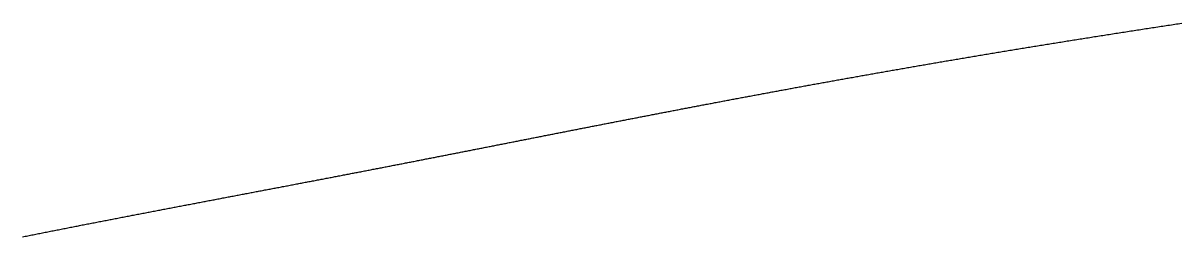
# Model space of a CAD drawing. Header units: millimetres. Extents: x 88 to 97873, y 32 to 55088.
# Drawn here: x 48000.33 to 48008.94, y 5244.37 to 5245.96 of the extents above; entities that cross this region are included whole.
import ezdxf

# ---------------------------------------------------------------- set-up
doc = ezdxf.new("R2010")
doc.units = ezdxf.units.MM
doc.header["$LTSCALE"] = 0.3

msp = doc.modelspace()

# ---------------------------------------------------------------- linework, layer by layer
for p, q in [((48008.6311, 5245.9079), (48008.6436, 5245.9098)), ((48008.6436, 5245.9098), (48008.6561, 5245.9117)), ((48008.6561, 5245.9117), (48008.6686, 5245.9136)), ((48008.6686, 5245.9136), (48008.6811, 5245.9156)), ((48008.6811, 5245.9156), (48008.6937, 5245.9175)), ((48008.6937, 5245.9175), (48008.7062, 5245.9194)), ((48008.7062, 5245.9194), (48008.7188, 5245.9213)), ((48008.7188, 5245.9213), (48008.7314, 5245.9233)), ((48008.7314, 5245.9233), (48008.744, 5245.9252)), ((48008.744, 5245.9252), (48008.7566, 5245.9271)), ((48008.7566, 5245.9271), (48008.7693, 5245.929)), ((48008.7693, 5245.929), (48008.7819, 5245.931)), ((48008.7819, 5245.931), (48008.7946, 5245.9329)), ((48008.7946, 5245.9329), (48008.8073, 5245.9348)), ((48008.8073, 5245.9348), (48008.82, 5245.9368)), ((48008.82, 5245.9368), (48008.8327, 5245.9387)), ((48008.8327, 5245.9387), (48008.8455, 5245.9406)), ((48008.8455, 5245.9406), (48008.8582, 5245.9426)), ((48008.8582, 5245.9426), (48008.871, 5245.9445)), ((48008.871, 5245.9445), (48008.8838, 5245.9464)), ((48008.8838, 5245.9464), (48008.8966, 5245.9484)), ((48008.8966, 5245.9484), (48008.9094, 5245.9503)), ((48008.9094, 5245.9503), (48008.9222, 5245.9522)), ((48008.9222, 5245.9522), (48008.9351, 5245.9542)), ((48008.9351, 5245.9542), (48008.948, 5245.9561)), ((48008.0737, 5245.8204), (48008.0855, 5245.8223)), ((48008.0855, 5245.8223), (48008.0973, 5245.8242)), ((48008.0973, 5245.8242), (48008.1091, 5245.8261)), ((48008.1091, 5245.8261), (48008.1209, 5245.828)), ((48008.1209, 5245.828), (48008.1327, 5245.8298)), ((48008.1327, 5245.8298), (48008.1446, 5245.8317)), ((48008.1446, 5245.8317), (48008.1565, 5245.8336)), ((48008.1565, 5245.8336), (48008.1684, 5245.8355)), ((48008.1684, 5245.8355), (48008.1803, 5245.8374)), ((48008.1803, 5245.8374), (48008.1922, 5245.8393)), ((48008.1922, 5245.8393), (48008.2041, 5245.8412)), ((48008.2041, 5245.8412), (48008.216, 5245.8431)), ((48008.216, 5245.8431), (48008.228, 5245.845)), ((48008.228, 5245.845), (48008.24, 5245.8469)), ((48008.24, 5245.8469), (48008.252, 5245.8487)), ((48008.252, 5245.8487), (48008.264, 5245.8506)), ((48008.264, 5245.8506), (48008.276, 5245.8525)), ((48008.276, 5245.8525), (48008.288, 5245.8544)), ((48008.288, 5245.8544), (48008.3001, 5245.8563)), ((48008.3001, 5245.8563), (48008.3121, 5245.8582)), ((48008.3121, 5245.8582), (48008.3242, 5245.8601)), ((48008.3242, 5245.8601), (48008.3363, 5245.862)), ((48008.3363, 5245.862), (48008.3484, 5245.8639)), ((48008.3484, 5245.8639), (48008.3605, 5245.8658)), ((48008.3605, 5245.8658), (48008.3727, 5245.8677)), ((48008.3727, 5245.8677), (48008.3848, 5245.8696)), ((48008.3848, 5245.8696), (48008.397, 5245.8715)), ((48008.397, 5245.8715), (48008.4092, 5245.8734)), ((48008.4092, 5245.8734), (48008.4214, 5245.8753)), ((48008.4214, 5245.8753), (48008.4336, 5245.8773)), ((48008.4336, 5245.8773), (48008.4458, 5245.8792)), ((48008.4458, 5245.8792), (48008.4581, 5245.8811)), ((48008.4581, 5245.8811), (48008.4703, 5245.883)), ((48008.4703, 5245.883), (48008.4826, 5245.8849)), ((48008.4826, 5245.8849), (48008.4949, 5245.8868)), ((48008.4949, 5245.8868), (48008.5072, 5245.8887)), ((48008.5072, 5245.8887), (48008.5195, 5245.8906)), ((48008.5195, 5245.8906), (48008.5319, 5245.8925)), ((48008.5319, 5245.8925), (48008.5442, 5245.8944)), ((48008.5442, 5245.8944), (48008.5566, 5245.8964)), ((48008.5566, 5245.8964), (48008.569, 5245.8983)), ((48008.569, 5245.8983), (48008.5814, 5245.9002)), ((48008.5814, 5245.9002), (48008.5938, 5245.9021)), ((48008.5938, 5245.9021), (48008.6062, 5245.904)), ((48008.6062, 5245.904), (48008.6187, 5245.9059)), ((48008.6187, 5245.9059), (48008.6311, 5245.9079)), ((48007.5465, 5245.7346), (48007.5577, 5245.7364)), ((48007.5577, 5245.7364), (48007.5688, 5245.7383)), ((48007.5688, 5245.7383), (48007.58, 5245.7401)), ((48007.58, 5245.7401), (48007.5912, 5245.742)), ((48007.5912, 5245.742), (48007.6024, 5245.7438)), ((48007.6024, 5245.7438), (48007.6137, 5245.7457)), ((48007.6137, 5245.7457), (48007.6249, 5245.7475)), ((48007.6249, 5245.7475), (48007.6362, 5245.7494)), ((48007.6362, 5245.7494), (48007.6474, 5245.7512)), ((48007.6474, 5245.7512), (48007.6587, 5245.7531)), ((48007.6587, 5245.7531), (48007.67, 5245.755)), ((48007.67, 5245.755), (48007.6813, 5245.7568)), ((48007.6813, 5245.7568), (48007.6926, 5245.7587)), ((48007.6926, 5245.7587), (48007.7039, 5245.7605)), ((48007.7039, 5245.7605), (48007.7153, 5245.7624)), ((48007.7153, 5245.7624), (48007.7266, 5245.7643)), ((48007.7266, 5245.7643), (48007.738, 5245.7661)), ((48007.738, 5245.7661), (48007.7494, 5245.768)), ((48007.7494, 5245.768), (48007.7608, 5245.7698)), ((48007.7608, 5245.7698), (48007.7722, 5245.7717)), ((48007.7722, 5245.7717), (48007.7836, 5245.7736)), ((48007.7836, 5245.7736), (48007.7951, 5245.7754)), ((48007.7951, 5245.7754), (48007.8065, 5245.7773)), ((48007.8065, 5245.7773), (48007.818, 5245.7792)), ((48007.818, 5245.7792), (48007.8295, 5245.781)), ((48007.8295, 5245.781), (48007.8409, 5245.7829)), ((48007.8409, 5245.7829), (48007.8525, 5245.7848)), ((48007.8525, 5245.7848), (48007.864, 5245.7866)), ((48007.864, 5245.7866), (48007.8755, 5245.7885)), ((48007.8755, 5245.7885), (48007.8871, 5245.7904)), ((48007.8871, 5245.7904), (48007.8986, 5245.7923)), ((48007.8986, 5245.7923), (48007.9102, 5245.7941)), ((48007.9102, 5245.7941), (48007.9218, 5245.796)), ((48007.9218, 5245.796), (48007.9334, 5245.7979)), ((48007.9334, 5245.7979), (48007.945, 5245.7997)), ((48007.945, 5245.7997), (48007.9566, 5245.8016)), ((48007.9566, 5245.8016), (48007.9683, 5245.8035)), ((48007.9683, 5245.8035), (48007.9799, 5245.8054)), ((48007.9799, 5245.8054), (48007.9916, 5245.8073)), ((48007.9916, 5245.8073), (48008.0033, 5245.8091)), ((48008.0033, 5245.8091), (48008.015, 5245.811)), ((48008.015, 5245.811), (48008.0267, 5245.8129)), ((48008.0267, 5245.8129), (48008.0384, 5245.8148)), ((48008.0384, 5245.8148), (48008.0502, 5245.8166)), ((48008.0502, 5245.8166), (48008.0619, 5245.8185)), ((48008.0619, 5245.8185), (48008.0737, 5245.8204)), ((48007.0356, 5245.6483), (48007.0462, 5245.6502)), ((48007.0462, 5245.6502), (48007.0568, 5245.652)), ((48007.0568, 5245.652), (48007.0675, 5245.6538)), ((48007.0675, 5245.6538), (48007.0781, 5245.6556)), ((48007.0781, 5245.6556), (48007.0887, 5245.6574)), ((48007.0887, 5245.6574), (48007.0994, 5245.6593)), ((48007.0994, 5245.6593), (48007.1101, 5245.6611)), ((48007.1101, 5245.6611), (48007.1208, 5245.6629)), ((48007.1208, 5245.6629), (48007.1314, 5245.6647)), ((48007.1314, 5245.6647), (48007.1421, 5245.6666)), ((48007.1421, 5245.6666), (48007.1529, 5245.6684)), ((48007.1529, 5245.6684), (48007.1636, 5245.6702)), ((48007.1636, 5245.6702), (48007.1743, 5245.672)), ((48007.1743, 5245.672), (48007.1851, 5245.6739)), ((48007.1851, 5245.6739), (48007.1958, 5245.6757)), ((48007.1958, 5245.6757), (48007.2066, 5245.6775)), ((48007.2066, 5245.6775), (48007.2174, 5245.6794)), ((48007.2174, 5245.6794), (48007.2282, 5245.6812)), ((48007.2282, 5245.6812), (48007.239, 5245.683)), ((48007.239, 5245.683), (48007.2498, 5245.6849)), ((48007.2498, 5245.6849), (48007.2606, 5245.6867)), ((48007.2606, 5245.6867), (48007.2715, 5245.6885)), ((48007.2715, 5245.6885), (48007.2823, 5245.6904)), ((48007.2823, 5245.6904), (48007.2932, 5245.6922)), ((48007.2932, 5245.6922), (48007.3041, 5245.694)), ((48007.3041, 5245.694), (48007.315, 5245.6959)), ((48007.315, 5245.6959), (48007.3259, 5245.6977)), ((48007.3259, 5245.6977), (48007.3368, 5245.6995)), ((48007.3368, 5245.6995), (48007.3477, 5245.7014)), ((48007.3477, 5245.7014), (48007.3587, 5245.7032)), ((48007.3587, 5245.7032), (48007.3696, 5245.7051)), ((48007.3696, 5245.7051), (48007.3806, 5245.7069)), ((48007.3806, 5245.7069), (48007.3915, 5245.7087)), ((48007.3915, 5245.7087), (48007.4025, 5245.7106)), ((48007.4025, 5245.7106), (48007.4135, 5245.7124)), ((48007.4135, 5245.7124), (48007.4245, 5245.7143)), ((48007.4245, 5245.7143), (48007.4356, 5245.7161)), ((48007.4356, 5245.7161), (48007.4466, 5245.7179)), ((48007.4466, 5245.7179), (48007.4577, 5245.7198)), ((48007.4577, 5245.7198), (48007.4687, 5245.7216)), ((48007.4687, 5245.7216), (48007.4798, 5245.7235)), ((48007.4798, 5245.7235), (48007.4909, 5245.7253)), ((48007.4909, 5245.7253), (48007.502, 5245.7272)), ((48007.502, 5245.7272), (48007.5131, 5245.729)), ((48007.5131, 5245.729), (48007.5242, 5245.7309)), ((48007.5242, 5245.7309), (48007.5353, 5245.7327)), ((48007.5353, 5245.7327), (48007.5465, 5245.7346)), ((48006.5493, 5245.5634), (48006.5594, 5245.5652)), ((48006.5594, 5245.5652), (48006.5695, 5245.567)), ((48006.5695, 5245.567), (48006.5797, 5245.5688)), ((48006.5797, 5245.5688), (48006.5898, 5245.5706)), ((48006.5898, 5245.5706), (48006.6, 5245.5724)), ((48006.6, 5245.5724), (48006.6101, 5245.5742)), ((48006.6101, 5245.5742), (48006.6203, 5245.576)), ((48006.6203, 5245.576), (48006.6305, 5245.5778)), ((48006.6305, 5245.5778), (48006.6407, 5245.5796)), ((48006.6407, 5245.5796), (48006.6509, 5245.5814)), ((48006.6509, 5245.5814), (48006.6611, 5245.5832)), ((48006.6611, 5245.5832), (48006.6713, 5245.585)), ((48006.6713, 5245.585), (48006.6816, 5245.5868)), ((48006.6816, 5245.5868), (48006.6918, 5245.5886)), ((48006.6918, 5245.5886), (48006.7021, 5245.5904)), ((48006.7021, 5245.5904), (48006.7123, 5245.5922)), ((48006.7123, 5245.5922), (48006.7226, 5245.594)), ((48006.7226, 5245.594), (48006.7329, 5245.5958)), ((48006.7329, 5245.5958), (48006.7432, 5245.5976)), ((48006.7432, 5245.5976), (48006.7535, 5245.5994)), ((48006.7535, 5245.5994), (48006.7638, 5245.6012)), ((48006.7638, 5245.6012), (48006.7741, 5245.603)), ((48006.7741, 5245.603), (48006.7844, 5245.6048)), ((48006.7844, 5245.6048), (48006.7948, 5245.6066)), ((48006.7948, 5245.6066), (48006.8051, 5245.6084)), ((48006.8051, 5245.6084), (48006.8155, 5245.6102)), ((48006.8155, 5245.6102), (48006.8259, 5245.612)), ((48006.8259, 5245.612), (48006.8363, 5245.6138)), ((48006.8363, 5245.6138), (48006.8467, 5245.6157)), ((48006.8467, 5245.6157), (48006.8571, 5245.6175)), ((48006.8571, 5245.6175), (48006.8675, 5245.6193)), ((48006.8675, 5245.6193), (48006.8779, 5245.6211)), ((48006.8779, 5245.6211), (48006.8884, 5245.6229)), ((48006.8884, 5245.6229), (48006.8988, 5245.6247)), ((48006.8988, 5245.6247), (48006.9093, 5245.6265)), ((48006.9093, 5245.6265), (48006.9197, 5245.6283)), ((48006.9197, 5245.6283), (48006.9302, 5245.6302)), ((48006.9302, 5245.6302), (48006.9407, 5245.632)), ((48006.9407, 5245.632), (48006.9512, 5245.6338)), ((48006.9512, 5245.6338), (48006.9617, 5245.6356)), ((48006.9617, 5245.6356), (48006.9723, 5245.6374)), ((48006.9723, 5245.6374), (48006.9828, 5245.6392)), ((48006.9828, 5245.6392), (48006.9933, 5245.6411)), ((48006.9933, 5245.6411), (48007.0039, 5245.6429)), ((48007.0039, 5245.6429), (48007.0145, 5245.6447)), ((48007.0145, 5245.6447), (48007.025, 5245.6465)), ((48007.025, 5245.6465), (48007.0356, 5245.6483)), ((48006.0645, 5245.476), (48006.0742, 5245.4778)), ((48006.0742, 5245.4778), (48006.0839, 5245.4795)), ((48006.0839, 5245.4795), (48006.0936, 5245.4813)), ((48006.0936, 5245.4813), (48006.1034, 5245.4831)), ((48006.1034, 5245.4831), (48006.1131, 5245.4848)), ((48006.1131, 5245.4848), (48006.1228, 5245.4866)), ((48006.1228, 5245.4866), (48006.1325, 5245.4884)), ((48006.1325, 5245.4884), (48006.1423, 5245.4902)), ((48006.1423, 5245.4902), (48006.1521, 5245.492)), ((48006.1521, 5245.492), (48006.1618, 5245.4937)), ((48006.1618, 5245.4937), (48006.1716, 5245.4955)), ((48006.1716, 5245.4955), (48006.1814, 5245.4973)), ((48006.1814, 5245.4973), (48006.1912, 5245.4991)), ((48006.1912, 5245.4991), (48006.201, 5245.5008)), ((48006.201, 5245.5008), (48006.2108, 5245.5026)), ((48006.2108, 5245.5026), (48006.2206, 5245.5044)), ((48006.2206, 5245.5044), (48006.2304, 5245.5062)), ((48006.2304, 5245.5062), (48006.2402, 5245.508)), ((48006.2402, 5245.508), (48006.2501, 5245.5097)), ((48006.2501, 5245.5097), (48006.2599, 5245.5115)), ((48006.2599, 5245.5115), (48006.2698, 5245.5133)), ((48006.2698, 5245.5133), (48006.2796, 5245.5151)), ((48006.2796, 5245.5151), (48006.2895, 5245.5169)), ((48006.2895, 5245.5169), (48006.2994, 5245.5187)), ((48006.2994, 5245.5187), (48006.3093, 5245.5204)), ((48006.3093, 5245.5204), (48006.3192, 5245.5222)), ((48006.3192, 5245.5222), (48006.3291, 5245.524)), ((48006.3291, 5245.524), (48006.339, 5245.5258)), ((48006.339, 5245.5258), (48006.3489, 5245.5276)), ((48006.3489, 5245.5276), (48006.3588, 5245.5294)), ((48006.3588, 5245.5294), (48006.3688, 5245.5311)), ((48006.3688, 5245.5311), (48006.3787, 5245.5329)), ((48006.3787, 5245.5329), (48006.3887, 5245.5347)), ((48006.3887, 5245.5347), (48006.3987, 5245.5365)), ((48006.3987, 5245.5365), (48006.4086, 5245.5383)), ((48006.4086, 5245.5383), (48006.4186, 5245.5401)), ((48006.4186, 5245.5401), (48006.4286, 5245.5419)), ((48006.4286, 5245.5419), (48006.4386, 5245.5437)), ((48006.4386, 5245.5437), (48006.4486, 5245.5455)), ((48006.4486, 5245.5455), (48006.4587, 5245.5472)), ((48006.4587, 5245.5472), (48006.4687, 5245.549)), ((48006.4687, 5245.549), (48006.4787, 5245.5508)), ((48006.4787, 5245.5508), (48006.4888, 5245.5526)), ((48006.4888, 5245.5526), (48006.4989, 5245.5544)), ((48006.4989, 5245.5544), (48006.5089, 5245.5562)), ((48006.5089, 5245.5562), (48006.519, 5245.558)), ((48006.519, 5245.558), (48006.5291, 5245.5598)), ((48006.5291, 5245.5598), (48006.5392, 5245.5616)), ((48006.5392, 5245.5616), (48006.5493, 5245.5634)), ((48005.6079, 5245.3913), (48005.6173, 5245.3931)), ((48005.6173, 5245.3931), (48005.6266, 5245.3948)), ((48005.6266, 5245.3948), (48005.636, 5245.3966)), ((48005.636, 5245.3966), (48005.6454, 5245.3983)), ((48005.6454, 5245.3983), (48005.6547, 5245.4001)), ((48005.6547, 5245.4001), (48005.6641, 5245.4018)), ((48005.6641, 5245.4018), (48005.6735, 5245.4036)), ((48005.6735, 5245.4036), (48005.6829, 5245.4054)), ((48005.6829, 5245.4054), (48005.6923, 5245.4071)), ((48005.6923, 5245.4071), (48005.7017, 5245.4089)), ((48005.7017, 5245.4089), (48005.7112, 5245.4106)), ((48005.7112, 5245.4106), (48005.7206, 5245.4124)), ((48005.7206, 5245.4124), (48005.73, 5245.4142)), ((48005.73, 5245.4142), (48005.7394, 5245.4159)), ((48005.7394, 5245.4159), (48005.7489, 5245.4177)), ((48005.7489, 5245.4177), (48005.7583, 5245.4194)), ((48005.7583, 5245.4194), (48005.7678, 5245.4212)), ((48005.7678, 5245.4212), (48005.7773, 5245.423)), ((48005.7773, 5245.423), (48005.7867, 5245.4247)), ((48005.7867, 5245.4247), (48005.7962, 5245.4265)), ((48005.7962, 5245.4265), (48005.8057, 5245.4282)), ((48005.8057, 5245.4282), (48005.8152, 5245.43)), ((48005.8152, 5245.43), (48005.8247, 5245.4318)), ((48005.8247, 5245.4318), (48005.8342, 5245.4335)), ((48005.8342, 5245.4335), (48005.8437, 5245.4353)), ((48005.8437, 5245.4353), (48005.8532, 5245.4371)), ((48005.8532, 5245.4371), (48005.8628, 5245.4388)), ((48005.8628, 5245.4388), (48005.8723, 5245.4406)), ((48005.8723, 5245.4406), (48005.8818, 5245.4424)), ((48005.8818, 5245.4424), (48005.8914, 5245.4441)), ((48005.8914, 5245.4441), (48005.901, 5245.4459)), ((48005.901, 5245.4459), (48005.9105, 5245.4477)), ((48005.9105, 5245.4477), (48005.9201, 5245.4494)), ((48005.9201, 5245.4494), (48005.9297, 5245.4512)), ((48005.9297, 5245.4512), (48005.9392, 5245.453)), ((48005.9392, 5245.453), (48005.9488, 5245.4547)), ((48005.9488, 5245.4547), (48005.9584, 5245.4565)), ((48005.9584, 5245.4565), (48005.968, 5245.4583)), ((48005.968, 5245.4583), (48005.9777, 5245.46)), ((48005.9777, 5245.46), (48005.9873, 5245.4618)), ((48005.9873, 5245.4618), (48005.9969, 5245.4636)), ((48005.9969, 5245.4636), (48006.0066, 5245.4653)), ((48006.0066, 5245.4653), (48006.0162, 5245.4671)), ((48006.0162, 5245.4671), (48006.0259, 5245.4689)), ((48006.0259, 5245.4689), (48006.0355, 5245.4707)), ((48006.0355, 5245.4707), (48006.0452, 5245.4724)), ((48006.0452, 5245.4724), (48006.0549, 5245.4742)), ((48006.0549, 5245.4742), (48006.0645, 5245.476)), ((48005.1473, 5245.3039), (48005.1564, 5245.3056)), ((48005.1564, 5245.3056), (48005.1655, 5245.3073)), ((48005.1655, 5245.3073), (48005.1746, 5245.3091)), ((48005.1746, 5245.3091), (48005.1837, 5245.3108)), ((48005.1837, 5245.3108), (48005.1928, 5245.3126)), ((48005.1928, 5245.3126), (48005.2019, 5245.3143)), ((48005.2019, 5245.3143), (48005.211, 5245.3161)), ((48005.211, 5245.3161), (48005.2201, 5245.3178)), ((48005.2201, 5245.3178), (48005.2292, 5245.3196)), ((48005.2292, 5245.3196), (48005.2384, 5245.3213)), ((48005.2384, 5245.3213), (48005.2475, 5245.323)), ((48005.2475, 5245.323), (48005.2566, 5245.3248)), ((48005.2566, 5245.3248), (48005.2658, 5245.3265)), ((48005.2658, 5245.3265), (48005.2749, 5245.3283)), ((48005.2749, 5245.3283), (48005.2841, 5245.33)), ((48005.2841, 5245.33), (48005.2933, 5245.3318)), ((48005.2933, 5245.3318), (48005.3024, 5245.3335)), ((48005.3024, 5245.3335), (48005.3116, 5245.3353)), ((48005.3116, 5245.3353), (48005.3208, 5245.337)), ((48005.3208, 5245.337), (48005.3299, 5245.3388)), ((48005.3299, 5245.3388), (48005.3391, 5245.3405)), ((48005.3391, 5245.3405), (48005.3483, 5245.3423)), ((48005.3483, 5245.3423), (48005.3575, 5245.344)), ((48005.3575, 5245.344), (48005.3667, 5245.3457)), ((48005.3667, 5245.3457), (48005.3759, 5245.3475)), ((48005.3759, 5245.3475), (48005.3851, 5245.3492)), ((48005.3851, 5245.3492), (48005.3944, 5245.351)), ((48005.3944, 5245.351), (48005.4036, 5245.3527)), ((48005.4036, 5245.3527), (48005.4128, 5245.3545)), ((48005.4128, 5245.3545), (48005.422, 5245.3562)), ((48005.422, 5245.3562), (48005.4313, 5245.358)), ((48005.4313, 5245.358), (48005.4405, 5245.3597)), ((48005.4405, 5245.3597), (48005.4498, 5245.3615)), ((48005.4498, 5245.3615), (48005.459, 5245.3632)), ((48005.459, 5245.3632), (48005.4683, 5245.365)), ((48005.4683, 5245.365), (48005.4776, 5245.3667)), ((48005.4776, 5245.3667), (48005.4868, 5245.3685)), ((48005.4868, 5245.3685), (48005.4961, 5245.3703)), ((48005.4961, 5245.3703), (48005.5054, 5245.372)), ((48005.5054, 5245.372), (48005.5147, 5245.3738)), ((48005.5147, 5245.3738), (48005.524, 5245.3755)), ((48005.524, 5245.3755), (48005.5333, 5245.3773)), ((48005.5333, 5245.3773), (48005.5426, 5245.379)), ((48005.5426, 5245.379), (48005.5519, 5245.3808)), ((48005.5519, 5245.3808), (48005.5612, 5245.3825)), ((48005.5612, 5245.3825), (48005.5705, 5245.3843)), ((48005.5705, 5245.3843), (48005.5799, 5245.386)), ((48005.5799, 5245.386), (48005.5892, 5245.3878)), ((48005.5892, 5245.3878), (48005.5985, 5245.3895)), ((48005.5985, 5245.3895), (48005.6079, 5245.3913)), ((48004.7067, 5245.2187), (48004.7156, 5245.2204)), ((48004.7156, 5245.2204), (48004.7245, 5245.2222)), ((48004.7245, 5245.2222), (48004.7334, 5245.2239)), ((48004.7334, 5245.2239), (48004.7423, 5245.2256)), ((48004.7423, 5245.2256), (48004.7513, 5245.2274)), ((48004.7513, 5245.2274), (48004.7602, 5245.2291)), ((48004.7602, 5245.2291), (48004.7691, 5245.2308)), ((48004.7691, 5245.2308), (48004.778, 5245.2326)), ((48004.778, 5245.2326), (48004.787, 5245.2343)), ((48004.787, 5245.2343), (48004.7959, 5245.236)), ((48004.7959, 5245.236), (48004.8049, 5245.2378)), ((48004.8049, 5245.2378), (48004.8138, 5245.2395)), ((48004.8138, 5245.2395), (48004.8228, 5245.2413)), ((48004.8228, 5245.2413), (48004.8317, 5245.243)), ((48004.8317, 5245.243), (48004.8407, 5245.2447)), ((48004.8407, 5245.2447), (48004.8496, 5245.2465)), ((48004.8496, 5245.2465), (48004.8586, 5245.2482)), ((48004.8586, 5245.2482), (48004.8675, 5245.2499)), ((48004.8675, 5245.2499), (48004.8765, 5245.2517)), ((48004.8765, 5245.2517), (48004.8855, 5245.2534)), ((48004.8855, 5245.2534), (48004.8945, 5245.2551)), ((48004.8945, 5245.2551), (48004.9034, 5245.2569)), ((48004.9034, 5245.2569), (48004.9124, 5245.2586)), ((48004.9124, 5245.2586), (48004.9214, 5245.2604)), ((48004.9214, 5245.2604), (48004.9304, 5245.2621)), ((48004.9304, 5245.2621), (48004.9394, 5245.2638)), ((48004.9394, 5245.2638), (48004.9484, 5245.2656)), ((48004.9484, 5245.2656), (48004.9574, 5245.2673)), ((48004.9574, 5245.2673), (48004.9664, 5245.269)), ((48004.9664, 5245.269), (48004.9754, 5245.2708)), ((48004.9754, 5245.2708), (48004.9844, 5245.2725)), ((48004.9844, 5245.2725), (48004.9934, 5245.2743)), ((48004.9934, 5245.2743), (48005.0024, 5245.276)), ((48005.0024, 5245.276), (48005.0114, 5245.2777)), ((48005.0114, 5245.2777), (48005.0205, 5245.2795)), ((48005.0205, 5245.2795), (48005.0295, 5245.2812)), ((48005.0295, 5245.2812), (48005.0385, 5245.283)), ((48005.0385, 5245.283), (48005.0476, 5245.2847)), ((48005.0476, 5245.2847), (48005.0566, 5245.2864)), ((48005.0566, 5245.2864), (48005.0657, 5245.2882)), ((48005.0657, 5245.2882), (48005.0747, 5245.2899)), ((48005.0747, 5245.2899), (48005.0838, 5245.2917)), ((48005.0838, 5245.2917), (48005.0928, 5245.2934)), ((48005.0928, 5245.2934), (48005.1019, 5245.2951)), ((48005.1019, 5245.2951), (48005.111, 5245.2969)), ((48005.111, 5245.2969), (48005.12, 5245.2986)), ((48005.12, 5245.2986), (48005.1291, 5245.3004)), ((48005.1291, 5245.3004), (48005.1382, 5245.3021)), ((48005.1382, 5245.3021), (48005.1473, 5245.3039)), ((48004.2639, 5245.1321), (48004.2727, 5245.1338)), ((48004.2727, 5245.1338), (48004.2815, 5245.1356)), ((48004.2815, 5245.1356), (48004.2904, 5245.1373)), ((48004.2904, 5245.1373), (48004.2992, 5245.139)), ((48004.2992, 5245.139), (48004.308, 5245.1408)), ((48004.308, 5245.1408), (48004.3168, 5245.1425)), ((48004.3168, 5245.1425), (48004.3256, 5245.1442)), ((48004.3256, 5245.1442), (48004.3345, 5245.146)), ((48004.3345, 5245.146), (48004.3433, 5245.1477)), ((48004.3433, 5245.1477), (48004.3521, 5245.1494)), ((48004.3521, 5245.1494), (48004.3609, 5245.1511)), ((48004.3609, 5245.1511), (48004.3698, 5245.1529)), ((48004.3698, 5245.1529), (48004.3786, 5245.1546)), ((48004.3786, 5245.1546), (48004.3874, 5245.1563)), ((48004.3874, 5245.1563), (48004.3963, 5245.1581)), ((48004.3963, 5245.1581), (48004.4051, 5245.1598)), ((48004.4051, 5245.1598), (48004.4139, 5245.1615)), ((48004.4139, 5245.1615), (48004.4228, 5245.1633)), ((48004.4228, 5245.1633), (48004.4316, 5245.165)), ((48004.4316, 5245.165), (48004.4405, 5245.1667)), ((48004.4405, 5245.1667), (48004.4493, 5245.1685)), ((48004.4493, 5245.1685), (48004.4581, 5245.1702)), ((48004.4581, 5245.1702), (48004.467, 5245.1719)), ((48004.467, 5245.1719), (48004.4758, 5245.1736)), ((48004.4758, 5245.1736), (48004.4847, 5245.1754)), ((48004.4847, 5245.1754), (48004.4935, 5245.1771)), ((48004.4935, 5245.1771), (48004.5024, 5245.1788)), ((48004.5024, 5245.1788), (48004.5113, 5245.1806)), ((48004.5113, 5245.1806), (48004.5201, 5245.1823)), ((48004.5201, 5245.1823), (48004.529, 5245.184)), ((48004.529, 5245.184), (48004.5378, 5245.1858)), ((48004.5378, 5245.1858), (48004.5467, 5245.1875)), ((48004.5467, 5245.1875), (48004.5556, 5245.1892)), ((48004.5556, 5245.1892), (48004.5644, 5245.191)), ((48004.5644, 5245.191), (48004.5733, 5245.1927)), ((48004.5733, 5245.1927), (48004.5822, 5245.1944)), ((48004.5822, 5245.1944), (48004.5911, 5245.1962)), ((48004.5911, 5245.1962), (48004.5999, 5245.1979)), ((48004.5999, 5245.1979), (48004.6088, 5245.1996)), ((48004.6088, 5245.1996), (48004.6177, 5245.2014)), ((48004.6177, 5245.2014), (48004.6266, 5245.2031)), ((48004.6266, 5245.2031), (48004.6355, 5245.2048)), ((48004.6355, 5245.2048), (48004.6444, 5245.2066)), ((48004.6444, 5245.2066), (48004.6533, 5245.2083)), ((48004.6533, 5245.2083), (48004.6622, 5245.21)), ((48004.6622, 5245.21), (48004.6711, 5245.2118)), ((48004.6711, 5245.2118), (48004.68, 5245.2135)), ((48004.68, 5245.2135), (48004.6889, 5245.2152)), ((48004.6889, 5245.2152), (48004.6978, 5245.217)), ((48004.6978, 5245.217), (48004.7067, 5245.2187)), ((48003.8238, 5245.0456), (48003.8326, 5245.0473)), ((48003.8326, 5245.0473), (48003.8414, 5245.0491)), ((48003.8414, 5245.0491), (48003.8502, 5245.0508)), ((48003.8502, 5245.0508), (48003.859, 5245.0525)), ((48003.859, 5245.0525), (48003.8678, 5245.0543)), ((48003.8678, 5245.0543), (48003.8766, 5245.056)), ((48003.8766, 5245.056), (48003.8854, 5245.0577)), ((48003.8854, 5245.0577), (48003.8942, 5245.0594)), ((48003.8942, 5245.0594), (48003.903, 5245.0612)), ((48003.903, 5245.0612), (48003.9118, 5245.0629)), ((48003.9118, 5245.0629), (48003.9206, 5245.0646)), ((48003.9206, 5245.0646), (48003.9294, 5245.0664)), ((48003.9294, 5245.0664), (48003.9382, 5245.0681)), ((48003.9382, 5245.0681), (48003.947, 5245.0698)), ((48003.947, 5245.0698), (48003.9558, 5245.0716)), ((48003.9558, 5245.0716), (48003.9646, 5245.0733)), ((48003.9646, 5245.0733), (48003.9734, 5245.075)), ((48003.9734, 5245.075), (48003.9822, 5245.0768)), ((48003.9822, 5245.0768), (48003.991, 5245.0785)), ((48003.991, 5245.0785), (48003.9998, 5245.0802)), ((48003.9998, 5245.0802), (48004.0086, 5245.0819)), ((48004.0086, 5245.0819), (48004.0174, 5245.0837)), ((48004.0174, 5245.0837), (48004.0262, 5245.0854)), ((48004.0262, 5245.0854), (48004.035, 5245.0871)), ((48004.035, 5245.0871), (48004.0438, 5245.0889)), ((48004.0438, 5245.0889), (48004.0526, 5245.0906)), ((48004.0526, 5245.0906), (48004.0614, 5245.0923)), ((48004.0614, 5245.0923), (48004.0702, 5245.0941)), ((48004.0702, 5245.0941), (48004.079, 5245.0958)), ((48004.079, 5245.0958), (48004.0878, 5245.0975)), ((48004.0878, 5245.0975), (48004.0966, 5245.0992)), ((48004.0966, 5245.0992), (48004.1054, 5245.101)), ((48004.1054, 5245.101), (48004.1142, 5245.1027)), ((48004.1142, 5245.1027), (48004.123, 5245.1044)), ((48004.123, 5245.1044), (48004.1318, 5245.1062)), ((48004.1318, 5245.1062), (48004.1406, 5245.1079)), ((48004.1406, 5245.1079), (48004.1494, 5245.1096)), ((48004.1494, 5245.1096), (48004.1582, 5245.1113)), ((48004.1582, 5245.1113), (48004.167, 5245.1131)), ((48004.167, 5245.1131), (48004.1758, 5245.1148)), ((48004.1758, 5245.1148), (48004.1846, 5245.1165)), ((48004.1846, 5245.1165), (48004.1934, 5245.1183)), ((48004.1934, 5245.1183), (48004.2022, 5245.12)), ((48004.2022, 5245.12), (48004.211, 5245.1217)), ((48004.211, 5245.1217), (48004.2198, 5245.1235)), ((48004.2198, 5245.1235), (48004.2287, 5245.1252)), ((48004.2287, 5245.1252), (48004.2375, 5245.1269)), ((48004.2375, 5245.1269), (48004.2463, 5245.1286)), ((48004.2463, 5245.1286), (48004.2551, 5245.1304)), ((48004.2551, 5245.1304), (48004.2639, 5245.1321)), ((48003.3908, 5244.9607), (48003.3997, 5244.9624)), ((48003.3997, 5244.9624), (48003.4086, 5244.9641)), ((48003.4086, 5244.9641), (48003.4175, 5244.9659)), ((48003.4175, 5244.9659), (48003.4263, 5244.9676)), ((48003.4263, 5244.9676), (48003.4352, 5244.9694)), ((48003.4352, 5244.9694), (48003.4441, 5244.9711)), ((48003.4441, 5244.9711), (48003.4529, 5244.9728)), ((48003.4529, 5244.9728), (48003.4618, 5244.9746)), ((48003.4618, 5244.9746), (48003.4706, 5244.9763)), ((48003.4706, 5244.9763), (48003.4795, 5244.978)), ((48003.4795, 5244.978), (48003.4884, 5244.9798)), ((48003.4884, 5244.9798), (48003.4972, 5244.9815)), ((48003.4972, 5244.9815), (48003.5061, 5244.9832)), ((48003.5061, 5244.9832), (48003.5149, 5244.985)), ((48003.5149, 5244.985), (48003.5238, 5244.9867)), ((48003.5238, 5244.9867), (48003.5326, 5244.9884)), ((48003.5326, 5244.9884), (48003.5415, 5244.9902)), ((48003.5415, 5244.9902), (48003.5503, 5244.9919)), ((48003.5503, 5244.9919), (48003.5591, 5244.9936)), ((48003.5591, 5244.9936), (48003.568, 5244.9954)), ((48003.568, 5244.9954), (48003.5768, 5244.9971)), ((48003.5768, 5244.9971), (48003.5857, 5244.9988)), ((48003.5857, 5244.9988), (48003.5945, 5245.0006)), ((48003.5945, 5245.0006), (48003.6033, 5245.0023)), ((48003.6033, 5245.0023), (48003.6122, 5245.004)), ((48003.6122, 5245.004), (48003.621, 5245.0058)), ((48003.621, 5245.0058), (48003.6298, 5245.0075)), ((48003.6298, 5245.0075), (48003.6386, 5245.0092)), ((48003.6386, 5245.0092), (48003.6475, 5245.011)), ((48003.6475, 5245.011), (48003.6563, 5245.0127)), ((48003.6563, 5245.0127), (48003.6651, 5245.0144)), ((48003.6651, 5245.0144), (48003.6739, 5245.0162)), ((48003.6739, 5245.0162), (48003.6828, 5245.0179)), ((48003.6828, 5245.0179), (48003.6916, 5245.0196)), ((48003.6916, 5245.0196), (48003.7004, 5245.0214)), ((48003.7004, 5245.0214), (48003.7092, 5245.0231)), ((48003.7092, 5245.0231), (48003.718, 5245.0248)), ((48003.718, 5245.0248), (48003.7269, 5245.0266)), ((48003.7269, 5245.0266), (48003.7357, 5245.0283)), ((48003.7357, 5245.0283), (48003.7445, 5245.03)), ((48003.7445, 5245.03), (48003.7533, 5245.0318)), ((48003.7533, 5245.0318), (48003.7621, 5245.0335)), ((48003.7621, 5245.0335), (48003.7709, 5245.0352)), ((48003.7709, 5245.0352), (48003.7797, 5245.0369)), ((48003.7797, 5245.0369), (48003.7885, 5245.0387)), ((48003.7885, 5245.0387), (48003.7973, 5245.0404)), ((48003.7973, 5245.0404), (48003.8061, 5245.0421)), ((48003.8061, 5245.0421), (48003.815, 5245.0439)), ((48003.815, 5245.0439), (48003.8238, 5245.0456)), ((48002.9432, 5244.8736), (48002.9523, 5244.8754)), ((48002.9523, 5244.8754), (48002.9613, 5244.8771)), ((48002.9613, 5244.8771), (48002.9703, 5244.8789)), ((48002.9703, 5244.8789), (48002.9793, 5244.8806)), ((48002.9793, 5244.8806), (48002.9884, 5244.8824)), ((48002.9884, 5244.8824), (48002.9974, 5244.8841)), ((48002.9974, 5244.8841), (48003.0064, 5244.8859)), ((48003.0064, 5244.8859), (48003.0154, 5244.8876)), ((48003.0154, 5244.8876), (48003.0244, 5244.8893)), ((48003.0244, 5244.8893), (48003.0334, 5244.8911)), ((48003.0334, 5244.8911), (48003.0424, 5244.8928)), ((48003.0424, 5244.8928), (48003.0514, 5244.8946)), ((48003.0514, 5244.8946), (48003.0604, 5244.8963)), ((48003.0604, 5244.8963), (48003.0694, 5244.8981)), ((48003.0694, 5244.8981), (48003.0784, 5244.8998)), ((48003.0784, 5244.8998), (48003.0874, 5244.9015)), ((48003.0874, 5244.9015), (48003.0963, 5244.9033)), ((48003.0963, 5244.9033), (48003.1053, 5244.905)), ((48003.1053, 5244.905), (48003.1143, 5244.9068)), ((48003.1143, 5244.9068), (48003.1232, 5244.9085)), ((48003.1232, 5244.9085), (48003.1322, 5244.9103)), ((48003.1322, 5244.9103), (48003.1412, 5244.912)), ((48003.1412, 5244.912), (48003.1501, 5244.9137)), ((48003.1501, 5244.9137), (48003.1591, 5244.9155)), ((48003.1591, 5244.9155), (48003.168, 5244.9172)), ((48003.168, 5244.9172), (48003.177, 5244.919)), ((48003.177, 5244.919), (48003.1859, 5244.9207)), ((48003.1859, 5244.9207), (48003.1949, 5244.9224)), ((48003.1949, 5244.9224), (48003.2038, 5244.9242)), ((48003.2038, 5244.9242), (48003.2127, 5244.9259)), ((48003.2127, 5244.9259), (48003.2217, 5244.9277)), ((48003.2217, 5244.9277), (48003.2306, 5244.9294)), ((48003.2306, 5244.9294), (48003.2395, 5244.9311)), ((48003.2395, 5244.9311), (48003.2484, 5244.9329)), ((48003.2484, 5244.9329), (48003.2574, 5244.9346)), ((48003.2574, 5244.9346), (48003.2663, 5244.9364)), ((48003.2663, 5244.9364), (48003.2752, 5244.9381)), ((48003.2752, 5244.9381), (48003.2841, 5244.9398)), ((48003.2841, 5244.9398), (48003.293, 5244.9416)), ((48003.293, 5244.9416), (48003.3019, 5244.9433)), ((48003.3019, 5244.9433), (48003.3108, 5244.945)), ((48003.3108, 5244.945), (48003.3197, 5244.9468)), ((48003.3197, 5244.9468), (48003.3286, 5244.9485)), ((48003.3286, 5244.9485), (48003.3375, 5244.9503)), ((48003.3375, 5244.9503), (48003.3464, 5244.952)), ((48003.3464, 5244.952), (48003.3553, 5244.9537)), ((48003.3553, 5244.9537), (48003.3642, 5244.9555)), ((48003.3642, 5244.9555), (48003.3731, 5244.9572)), ((48003.3731, 5244.9572), (48003.3819, 5244.9589)), ((48003.3819, 5244.9589), (48003.3908, 5244.9607)), ((48002.4951, 5244.7877), (48002.5044, 5244.7895)), ((48002.5044, 5244.7895), (48002.5136, 5244.7912)), ((48002.5136, 5244.7912), (48002.5229, 5244.793)), ((48002.5229, 5244.793), (48002.5321, 5244.7948)), ((48002.5321, 5244.7948), (48002.5413, 5244.7965)), ((48002.5413, 5244.7965), (48002.5505, 5244.7983)), ((48002.5505, 5244.7983), (48002.5598, 5244.8)), ((48002.5598, 5244.8), (48002.569, 5244.8018)), ((48002.569, 5244.8018), (48002.5782, 5244.8036)), ((48002.5782, 5244.8036), (48002.5874, 5244.8053)), ((48002.5874, 5244.8053), (48002.5966, 5244.8071)), ((48002.5966, 5244.8071), (48002.6058, 5244.8088)), ((48002.6058, 5244.8088), (48002.615, 5244.8106)), ((48002.615, 5244.8106), (48002.6242, 5244.8123)), ((48002.6242, 5244.8123), (48002.6334, 5244.8141)), ((48002.6334, 5244.8141), (48002.6426, 5244.8159)), ((48002.6426, 5244.8159), (48002.6518, 5244.8176)), ((48002.6518, 5244.8176), (48002.6609, 5244.8194)), ((48002.6609, 5244.8194), (48002.6701, 5244.8211)), ((48002.6701, 5244.8211), (48002.6793, 5244.8229)), ((48002.6793, 5244.8229), (48002.6884, 5244.8246)), ((48002.6884, 5244.8246), (48002.6976, 5244.8264)), ((48002.6976, 5244.8264), (48002.7067, 5244.8281)), ((48002.7067, 5244.8281), (48002.7159, 5244.8299)), ((48002.7159, 5244.8299), (48002.725, 5244.8316)), ((48002.725, 5244.8316), (48002.7342, 5244.8334)), ((48002.7342, 5244.8334), (48002.7433, 5244.8352)), ((48002.7433, 5244.8352), (48002.7524, 5244.8369)), ((48002.7524, 5244.8369), (48002.7616, 5244.8387)), ((48002.7616, 5244.8387), (48002.7707, 5244.8404)), ((48002.7707, 5244.8404), (48002.7798, 5244.8422)), ((48002.7798, 5244.8422), (48002.7889, 5244.8439)), ((48002.7889, 5244.8439), (48002.798, 5244.8457)), ((48002.798, 5244.8457), (48002.8072, 5244.8474)), ((48002.8072, 5244.8474), (48002.8163, 5244.8492)), ((48002.8163, 5244.8492), (48002.8254, 5244.8509)), ((48002.8254, 5244.8509), (48002.8344, 5244.8527)), ((48002.8344, 5244.8527), (48002.8435, 5244.8544)), ((48002.8435, 5244.8544), (48002.8526, 5244.8562)), ((48002.8526, 5244.8562), (48002.8617, 5244.8579)), ((48002.8617, 5244.8579), (48002.8708, 5244.8597)), ((48002.8708, 5244.8597), (48002.8798, 5244.8614)), ((48002.8798, 5244.8614), (48002.8889, 5244.8632)), ((48002.8889, 5244.8632), (48002.898, 5244.8649)), ((48002.898, 5244.8649), (48002.907, 5244.8666)), ((48002.907, 5244.8666), (48002.9161, 5244.8684)), ((48002.9161, 5244.8684), (48002.9251, 5244.8701)), ((48002.9251, 5244.8701), (48002.9342, 5244.8719)), ((48002.9342, 5244.8719), (48002.9432, 5244.8736)), ((48002.0467, 5244.7025), (48002.0561, 5244.7043)), ((48002.0561, 5244.7043), (48002.0655, 5244.7061)), ((48002.0655, 5244.7061), (48002.075, 5244.7079)), ((48002.075, 5244.7079), (48002.0844, 5244.7097)), ((48002.0844, 5244.7097), (48002.0938, 5244.7114)), ((48002.0938, 5244.7114), (48002.1032, 5244.7132)), ((48002.1032, 5244.7132), (48002.1126, 5244.715)), ((48002.1126, 5244.715), (48002.122, 5244.7168)), ((48002.122, 5244.7168), (48002.1314, 5244.7186)), ((48002.1314, 5244.7186), (48002.1408, 5244.7204)), ((48002.1408, 5244.7204), (48002.1502, 5244.7221)), ((48002.1502, 5244.7221), (48002.1596, 5244.7239)), ((48002.1596, 5244.7239), (48002.169, 5244.7257)), ((48002.169, 5244.7257), (48002.1784, 5244.7275)), ((48002.1784, 5244.7275), (48002.1878, 5244.7293)), ((48002.1878, 5244.7293), (48002.1971, 5244.7311)), ((48002.1971, 5244.7311), (48002.2065, 5244.7328)), ((48002.2065, 5244.7328), (48002.2159, 5244.7346)), ((48002.2159, 5244.7346), (48002.2253, 5244.7364)), ((48002.2253, 5244.7364), (48002.2346, 5244.7382)), ((48002.2346, 5244.7382), (48002.244, 5244.7399)), ((48002.244, 5244.7399), (48002.2533, 5244.7417)), ((48002.2533, 5244.7417), (48002.2627, 5244.7435)), ((48002.2627, 5244.7435), (48002.272, 5244.7453)), ((48002.272, 5244.7453), (48002.2814, 5244.747)), ((48002.2814, 5244.747), (48002.2907, 5244.7488)), ((48002.2907, 5244.7488), (48002.3, 5244.7506)), ((48002.3, 5244.7506), (48002.3094, 5244.7524)), ((48002.3094, 5244.7524), (48002.3187, 5244.7541)), ((48002.3187, 5244.7541), (48002.328, 5244.7559)), ((48002.328, 5244.7559), (48002.3373, 5244.7577)), ((48002.3373, 5244.7577), (48002.3466, 5244.7594)), ((48002.3466, 5244.7594), (48002.356, 5244.7612)), ((48002.356, 5244.7612), (48002.3653, 5244.763)), ((48002.3653, 5244.763), (48002.3746, 5244.7648)), ((48002.3746, 5244.7648), (48002.3839, 5244.7665)), ((48002.3839, 5244.7665), (48002.3932, 5244.7683)), ((48002.3932, 5244.7683), (48002.4024, 5244.7701)), ((48002.4024, 5244.7701), (48002.4117, 5244.7718)), ((48002.4117, 5244.7718), (48002.421, 5244.7736)), ((48002.421, 5244.7736), (48002.4303, 5244.7754)), ((48002.4303, 5244.7754), (48002.4396, 5244.7771)), ((48002.4396, 5244.7771), (48002.4488, 5244.7789)), ((48002.4488, 5244.7789), (48002.4581, 5244.7807)), ((48002.4581, 5244.7807), (48002.4674, 5244.7824)), ((48002.4674, 5244.7824), (48002.4766, 5244.7842)), ((48002.4766, 5244.7842), (48002.4859, 5244.7859)), ((48002.4859, 5244.7859), (48002.4951, 5244.7877)), ((48001.5898, 5244.6158), (48001.5994, 5244.6176)), ((48001.5994, 5244.6176), (48001.609, 5244.6194)), ((48001.609, 5244.6194), (48001.6186, 5244.6213)), ((48001.6186, 5244.6213), (48001.6282, 5244.6231)), ((48001.6282, 5244.6231), (48001.6378, 5244.6249)), ((48001.6378, 5244.6249), (48001.6474, 5244.6267)), ((48001.6474, 5244.6267), (48001.6569, 5244.6285)), ((48001.6569, 5244.6285), (48001.6665, 5244.6304)), ((48001.6665, 5244.6304), (48001.6761, 5244.6322)), ((48001.6761, 5244.6322), (48001.6856, 5244.634)), ((48001.6856, 5244.634), (48001.6952, 5244.6358)), ((48001.6952, 5244.6358), (48001.7048, 5244.6376)), ((48001.7048, 5244.6376), (48001.7143, 5244.6394)), ((48001.7143, 5244.6394), (48001.7239, 5244.6413)), ((48001.7239, 5244.6413), (48001.7334, 5244.6431)), ((48001.7334, 5244.6431), (48001.743, 5244.6449)), ((48001.743, 5244.6449), (48001.7525, 5244.6467)), ((48001.7525, 5244.6467), (48001.7621, 5244.6485)), ((48001.7621, 5244.6485), (48001.7716, 5244.6503)), ((48001.7716, 5244.6503), (48001.7811, 5244.6521)), ((48001.7811, 5244.6521), (48001.7907, 5244.6539)), ((48001.7907, 5244.6539), (48001.8002, 5244.6558)), ((48001.8002, 5244.6558), (48001.8097, 5244.6576)), ((48001.8097, 5244.6576), (48001.8192, 5244.6594)), ((48001.8192, 5244.6594), (48001.8288, 5244.6612)), ((48001.8288, 5244.6612), (48001.8383, 5244.663)), ((48001.8383, 5244.663), (48001.8478, 5244.6648)), ((48001.8478, 5244.6648), (48001.8573, 5244.6666)), ((48001.8573, 5244.6666), (48001.8668, 5244.6684)), ((48001.8668, 5244.6684), (48001.8763, 5244.6702)), ((48001.8763, 5244.6702), (48001.8858, 5244.672)), ((48001.8858, 5244.672), (48001.8953, 5244.6738)), ((48001.8953, 5244.6738), (48001.9048, 5244.6756)), ((48001.9048, 5244.6756), (48001.9142, 5244.6774)), ((48001.9142, 5244.6774), (48001.9237, 5244.6792)), ((48001.9237, 5244.6792), (48001.9332, 5244.681)), ((48001.9332, 5244.681), (48001.9427, 5244.6828)), ((48001.9427, 5244.6828), (48001.9522, 5244.6846)), ((48001.9522, 5244.6846), (48001.9616, 5244.6864)), ((48001.9616, 5244.6864), (48001.9711, 5244.6882)), ((48001.9711, 5244.6882), (48001.9805, 5244.69)), ((48001.9805, 5244.69), (48001.99, 5244.6918)), ((48001.99, 5244.6918), (48001.9995, 5244.6936)), ((48001.9995, 5244.6936), (48002.0089, 5244.6953)), ((48002.0089, 5244.6953), (48002.0184, 5244.6971)), ((48002.0184, 5244.6971), (48002.0278, 5244.6989)), ((48002.0278, 5244.6989), (48002.0372, 5244.7007)), ((48002.0372, 5244.7007), (48002.0467, 5244.7025)), ((48001.1353, 5244.5289), (48001.1451, 5244.5308)), ((48001.1451, 5244.5308), (48001.1548, 5244.5326)), ((48001.1548, 5244.5326), (48001.1645, 5244.5345)), ((48001.1645, 5244.5345), (48001.1743, 5244.5364)), ((48001.1743, 5244.5364), (48001.184, 5244.5382)), ((48001.184, 5244.5382), (48001.1937, 5244.5401)), ((48001.1937, 5244.5401), (48001.2034, 5244.542)), ((48001.2034, 5244.542), (48001.2132, 5244.5438)), ((48001.2132, 5244.5438), (48001.2229, 5244.5457)), ((48001.2229, 5244.5457), (48001.2326, 5244.5476)), ((48001.2326, 5244.5476), (48001.2423, 5244.5494)), ((48001.2423, 5244.5494), (48001.252, 5244.5513)), ((48001.252, 5244.5513), (48001.2617, 5244.5531)), ((48001.2617, 5244.5531), (48001.2714, 5244.555)), ((48001.2714, 5244.555), (48001.2811, 5244.5569)), ((48001.2811, 5244.5569), (48001.2908, 5244.5587)), ((48001.2908, 5244.5587), (48001.3005, 5244.5606)), ((48001.3005, 5244.5606), (48001.3102, 5244.5624)), ((48001.3102, 5244.5624), (48001.3199, 5244.5643)), ((48001.3199, 5244.5643), (48001.3295, 5244.5661)), ((48001.3295, 5244.5661), (48001.3392, 5244.568)), ((48001.3392, 5244.568), (48001.3489, 5244.5698)), ((48001.3489, 5244.5698), (48001.3586, 5244.5717)), ((48001.3586, 5244.5717), (48001.3682, 5244.5735)), ((48001.3682, 5244.5735), (48001.3779, 5244.5754)), ((48001.3779, 5244.5754), (48001.3876, 5244.5772)), ((48001.3876, 5244.5772), (48001.3972, 5244.5791)), ((48001.3972, 5244.5791), (48001.4069, 5244.5809)), ((48001.4069, 5244.5809), (48001.4165, 5244.5828)), ((48001.4165, 5244.5828), (48001.4262, 5244.5846)), ((48001.4262, 5244.5846), (48001.4358, 5244.5864)), ((48001.4358, 5244.5864), (48001.4455, 5244.5883)), ((48001.4455, 5244.5883), (48001.4551, 5244.5901)), ((48001.4551, 5244.5901), (48001.4648, 5244.592)), ((48001.4648, 5244.592), (48001.4744, 5244.5938)), ((48001.4744, 5244.5938), (48001.4841, 5244.5956)), ((48001.4841, 5244.5956), (48001.4937, 5244.5975)), ((48001.4937, 5244.5975), (48001.5033, 5244.5993)), ((48001.5033, 5244.5993), (48001.5129, 5244.6011)), ((48001.5129, 5244.6011), (48001.5226, 5244.603)), ((48001.5226, 5244.603), (48001.5322, 5244.6048)), ((48001.5322, 5244.6048), (48001.5418, 5244.6066)), ((48001.5418, 5244.6066), (48001.5514, 5244.6085)), ((48001.5514, 5244.6085), (48001.561, 5244.6103)), ((48001.561, 5244.6103), (48001.5706, 5244.6121)), ((48001.5706, 5244.6121), (48001.5802, 5244.614)), ((48001.5802, 5244.614), (48001.5898, 5244.6158)), ((48000.6945, 5244.4434), (48000.7043, 5244.4454)), ((48000.7043, 5244.4454), (48000.7142, 5244.4473)), ((48000.7142, 5244.4473), (48000.724, 5244.4492)), ((48000.724, 5244.4492), (48000.7339, 5244.4511)), ((48000.7339, 5244.4511), (48000.7437, 5244.4531)), ((48000.7437, 5244.4531), (48000.7535, 5244.455)), ((48000.7535, 5244.455), (48000.7634, 5244.4569)), ((48000.7634, 5244.4569), (48000.7732, 5244.4588)), ((48000.7732, 5244.4588), (48000.7831, 5244.4607)), ((48000.7831, 5244.4607), (48000.7929, 5244.4626)), ((48000.7929, 5244.4626), (48000.8027, 5244.4646)), ((48000.8027, 5244.4646), (48000.8125, 5244.4665)), ((48000.8125, 5244.4665), (48000.8224, 5244.4684)), ((48000.8224, 5244.4684), (48000.8322, 5244.4703)), ((48000.8322, 5244.4703), (48000.842, 5244.4722)), ((48000.842, 5244.4722), (48000.8518, 5244.4741)), ((48000.8518, 5244.4741), (48000.8616, 5244.476)), ((48000.8616, 5244.476), (48000.8714, 5244.4779)), ((48000.8714, 5244.4779), (48000.8812, 5244.4798)), ((48000.8812, 5244.4798), (48000.891, 5244.4817)), ((48000.891, 5244.4817), (48000.9009, 5244.4836)), ((48000.9009, 5244.4836), (48000.9107, 5244.4855)), ((48000.9107, 5244.4855), (48000.9205, 5244.4874)), ((48000.9205, 5244.4874), (48000.9302, 5244.4893)), ((48000.9302, 5244.4893), (48000.94, 5244.4912)), ((48000.94, 5244.4912), (48000.9498, 5244.4931)), ((48000.9498, 5244.4931), (48000.9596, 5244.495)), ((48000.9596, 5244.495), (48000.9694, 5244.4969)), ((48000.9694, 5244.4969), (48000.9792, 5244.4988)), ((48000.9792, 5244.4988), (48000.989, 5244.5007)), ((48000.989, 5244.5007), (48000.9987, 5244.5026)), ((48000.9987, 5244.5026), (48001.0085, 5244.5045)), ((48001.0085, 5244.5045), (48001.0183, 5244.5063)), ((48001.0183, 5244.5063), (48001.0281, 5244.5082)), ((48001.0281, 5244.5082), (48001.0378, 5244.5101)), ((48001.0378, 5244.5101), (48001.0476, 5244.512)), ((48001.0476, 5244.512), (48001.0573, 5244.5139)), ((48001.0573, 5244.5139), (48001.0671, 5244.5158)), ((48001.0671, 5244.5158), (48001.0769, 5244.5176)), ((48001.0769, 5244.5176), (48001.0866, 5244.5195)), ((48001.0866, 5244.5195), (48001.0964, 5244.5214)), ((48001.0964, 5244.5214), (48001.1061, 5244.5233)), ((48001.1061, 5244.5233), (48001.1159, 5244.5251)), ((48001.1159, 5244.5251), (48001.1256, 5244.527)), ((48001.1256, 5244.527), (48001.1353, 5244.5289)), ((48000.3284, 5244.3712), (48000.3383, 5244.3732)), ((48000.3383, 5244.3732), (48000.3482, 5244.3752)), ((48000.3482, 5244.3752), (48000.3582, 5244.3771)), ((48000.3582, 5244.3771), (48000.3681, 5244.3791)), ((48000.3681, 5244.3791), (48000.378, 5244.3811)), ((48000.378, 5244.3811), (48000.388, 5244.3831)), ((48000.388, 5244.3831), (48000.3979, 5244.385)), ((48000.3979, 5244.385), (48000.4078, 5244.387)), ((48000.4078, 5244.387), (48000.4177, 5244.389)), ((48000.4177, 5244.389), (48000.4276, 5244.3909)), ((48000.4276, 5244.3909), (48000.4375, 5244.3929)), ((48000.4375, 5244.3929), (48000.4474, 5244.3949)), ((48000.4474, 5244.3949), (48000.4573, 5244.3968)), ((48000.4573, 5244.3968), (48000.4673, 5244.3988)), ((48000.4673, 5244.3988), (48000.4772, 5244.4007)), ((48000.4772, 5244.4007), (48000.4871, 5244.4027)), ((48000.4871, 5244.4027), (48000.497, 5244.4046)), ((48000.497, 5244.4046), (48000.5069, 5244.4066)), ((48000.5069, 5244.4066), (48000.5167, 5244.4085)), ((48000.5167, 5244.4085), (48000.5266, 5244.4105)), ((48000.5266, 5244.4105), (48000.5365, 5244.4124)), ((48000.5365, 5244.4124), (48000.5464, 5244.4144)), ((48000.5464, 5244.4144), (48000.5563, 5244.4163)), ((48000.5563, 5244.4163), (48000.5662, 5244.4183)), ((48000.5662, 5244.4183), (48000.5761, 5244.4202)), ((48000.5761, 5244.4202), (48000.5859, 5244.4222)), ((48000.5859, 5244.4222), (48000.5958, 5244.4241)), ((48000.5958, 5244.4241), (48000.6057, 5244.426)), ((48000.6057, 5244.426), (48000.6156, 5244.428)), ((48000.6156, 5244.428), (48000.6254, 5244.4299)), ((48000.6254, 5244.4299), (48000.6353, 5244.4319)), ((48000.6353, 5244.4319), (48000.6452, 5244.4338)), ((48000.6452, 5244.4338), (48000.655, 5244.4357)), ((48000.655, 5244.4357), (48000.6649, 5244.4377)), ((48000.6649, 5244.4377), (48000.6748, 5244.4396)), ((48000.6748, 5244.4396), (48000.6846, 5244.4415)), ((48000.6846, 5244.4415), (48000.6945, 5244.4434))]:
    msp.add_line(p, q)

doc.saveas('drawing.dxf')
